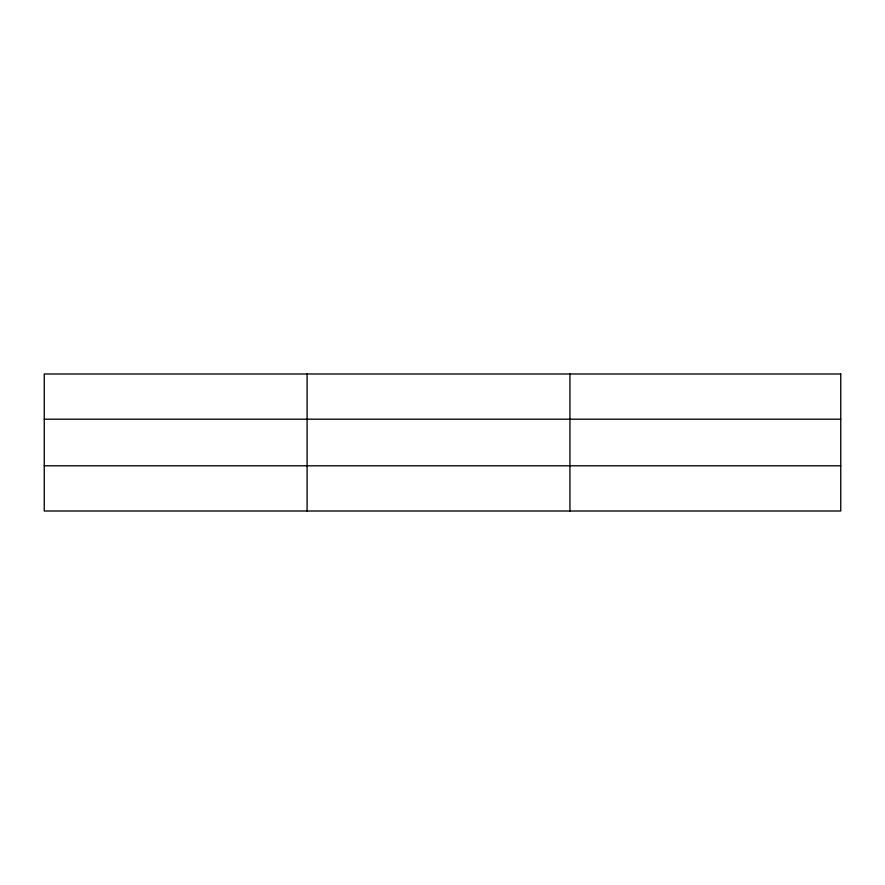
<?xml version="1.0" encoding="UTF-8"?>
<svg xmlns="http://www.w3.org/2000/svg" width="885" height="885" viewBox="0 0 885 885"><rect width="100%" height="100%" fill="white"/><g stroke="black" fill="none" stroke-linecap="round" stroke-linejoin="round"><path stroke-width="1.33" d="M307.095 511.01L307.095 373.99M569.94 511.01L569.94 373.99M44.25 419.202L840.75 419.202M44.25 465.798L840.75 465.798M840.75 373.99L840.75 511.01L44.25 511.01L44.25 373.99L840.75 373.99"/></g></svg>
